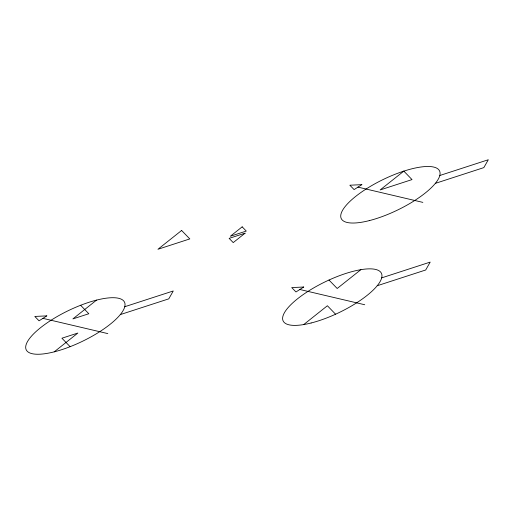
<?xml version="1.0" encoding="UTF-8"?>
<svg xmlns="http://www.w3.org/2000/svg" width="514" height="514" viewBox="0 0 514 514"><rect width="100%" height="100%" fill="white"/><g stroke="black" fill="none" stroke-linecap="round" stroke-linejoin="round"><path stroke-width="0.77" d="M96.561 300.099L72.879 318.911L88.819 313.739L80.621 305.277M54.208 351.852A54.606 16.872 -25.9 0 0 124.863 303.17A54.606 16.872 -25.9 0 0 47.031 322.914A54.606 16.872 -25.9 0 0 54.208 351.852L77.858 333.046L61.918 338.218L70.116 346.68M360.879 269.67L337.19 288.489L328.992 280.027M303.703 324.572L327.386 305.753L335.584 314.215M439.804 175.499L488.3 159.751L483.828 167.622L435.332 183.376M124.761 306.723L173.257 290.975L168.785 298.846L120.289 314.6M381.684 277.868L430.179 262.114L425.708 269.991L377.212 285.739M357.969 187.128L422.855 202.381M299.848 289.491L364.734 304.744M42.925 318.352L107.811 333.605M181.609 230.465L157.927 249.277L189.807 238.92L181.609 230.465M242.171 226.847L230.33 236.254L246.27 231.075L242.171 226.847M245.069 233.189L233.227 242.595L229.128 238.367L245.069 233.189M403.824 171.13L380.142 189.949L412.022 179.592L403.824 171.13M46.793 315.879L39.058 320.826L34.811 316.444L46.793 315.879M361.837 184.654L354.101 189.602L349.854 185.22L361.837 184.654M303.71 287.018L295.98 291.965L291.734 287.589L303.71 287.018M369.258 220.628A54.606 16.872 -25.9 0 0 439.913 171.946A54.606 16.872 -25.9 0 0 362.074 191.69A54.606 16.872 -25.9 0 0 369.258 220.628M311.131 322.991A54.606 16.872 -25.9 0 0 381.786 274.309A54.606 16.872 -25.9 0 0 303.947 294.059A54.606 16.872 -25.9 0 0 311.131 322.991"/></g></svg>
